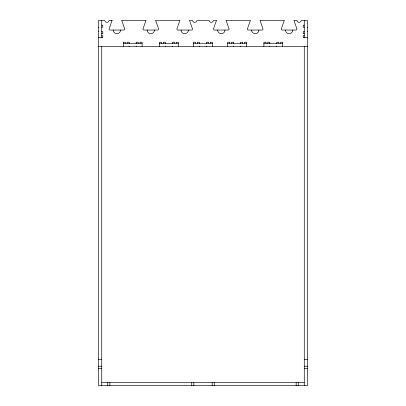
<?xml version="1.0" encoding="UTF-8"?>
<svg xmlns="http://www.w3.org/2000/svg" width="406" height="406" viewBox="0 0 406 406"><rect width="100%" height="100%" fill="white"/><g stroke="black" fill="none" stroke-linecap="round" stroke-linejoin="round"><path stroke-width="0.61" d="M101.733 25.172L102.774 25.172L102.774 27.258L101.733 27.258M304.267 25.172L303.226 25.172L303.226 27.258L304.267 27.258M98.602 27.258L98.861 27.258M307.139 27.258L307.398 27.258M98.602 31.612L98.861 31.612M101.733 31.612L102.774 31.612L102.774 33.698L101.733 33.698M304.267 31.612L303.226 31.612L303.226 33.698L304.267 33.698M307.139 31.612L307.398 31.612M101.733 35.611L102.774 35.611L102.774 37.702L98.602 37.702M304.267 35.611L303.226 35.611L303.226 37.702L307.398 37.702M123.307 43.269L142.1 43.269M159.502 43.269L178.29 43.269M193.606 43.269L212.394 43.269M227.71 43.269L246.498 43.269M263.9 43.269L282.693 43.269M98.602 46.401L307.398 46.401M98.602 359.599L101.733 359.599M304.267 359.599L307.398 359.599M98.602 366.212L101.733 366.212M304.267 366.212L307.398 366.212M98.602 368.298L101.733 368.298M304.267 368.298L307.398 368.298M101.733 382.569L304.267 382.569M304.267 20.3L304.267 37.961M304.267 46.137L304.267 385.7M298.248 382.569L298.248 385.7M296.162 382.569L296.162 385.7M282.693 46.401L282.693 42.224L280.602 42.224L280.602 43.269M278.866 43.269L278.866 42.224L276.775 42.224L276.775 43.66M276.775 46.01L276.775 46.401M269.817 43.66L269.817 42.224L267.727 42.224L267.727 43.269M269.817 46.01L269.817 46.401M265.986 43.269L265.986 42.224L263.9 42.224L263.9 46.401M246.498 46.401L246.498 42.224L244.412 42.224L244.412 43.269M242.671 43.269L242.671 42.224L240.585 42.224L240.585 43.66M240.585 46.01L240.585 46.401M233.623 43.66L233.623 42.224L231.537 42.224L231.537 43.269M233.623 46.01L233.623 46.401M229.796 43.269L229.796 42.224L227.71 42.224L227.71 46.401M214.241 382.569L214.241 385.7M212.394 46.401L212.394 42.224L210.308 42.224L210.308 43.269M212.15 382.569L212.15 385.7M208.567 43.269L208.567 42.224L206.481 42.224L206.481 43.66M206.481 46.01L206.481 46.401M199.519 43.66L199.519 42.224L197.433 42.224L197.433 43.269M199.519 46.01L199.519 46.401M195.692 43.269L195.692 42.224L193.606 42.224L193.606 46.401M193.85 382.569L193.85 385.7M191.759 382.569L191.759 385.7M178.29 46.401L178.29 42.224L176.204 42.224L176.204 43.269M174.463 43.269L174.463 42.224L172.377 42.224L172.377 43.66M172.377 46.01L172.377 46.401M165.415 43.66L165.415 42.224L163.329 42.224L163.329 43.269M165.415 46.01L165.415 46.401M161.588 43.269L161.588 42.224L159.502 42.224L159.502 46.401M142.1 46.401L142.1 42.224L140.014 42.224L140.014 43.269M138.273 43.269L138.273 42.224L136.183 42.224L136.183 43.66M136.183 46.01L136.183 46.401M129.225 43.66L129.225 42.224L127.134 42.224L127.134 43.269M129.225 46.01L129.225 46.401M125.398 43.269L125.398 42.224L123.307 42.224L123.307 46.401M109.838 382.569L109.838 385.7M107.752 382.569L107.752 385.7M101.733 20.3L101.733 37.961M101.733 46.137L101.733 385.7M292.767 30.044A3.654 3.654 0 0 1 289.113 33.698A3.654 3.654 0 0 1 285.459 30.044M258.855 30.044A3.654 3.654 0 0 1 255.201 33.698A3.654 3.654 0 0 1 251.547 30.044M224.939 30.044A3.654 3.654 0 0 1 221.285 33.698A3.654 3.654 0 0 1 217.631 30.044M188.369 30.044A3.654 3.654 0 0 1 184.715 33.698A3.654 3.654 0 0 1 181.061 30.044M154.453 30.044A3.654 3.654 0 0 1 150.799 33.698A3.654 3.654 0 0 1 147.145 30.044M120.541 30.044A3.654 3.654 0 0 1 116.887 33.698A3.654 3.654 0 0 1 113.233 30.044M112 20.599L109.057 28.999A1.045 1.045 0 0 0 110.102 30.044L123.673 30.044A1.045 1.045 0 0 0 124.718 28.999L121.775 20.599A1.045 1.045 0 0 1 121.734 20.3L145.952 20.3A1.045 1.045 0 0 1 145.911 20.599L142.968 28.999A1.045 1.045 0 0 0 144.013 30.044L157.584 30.044A1.045 1.045 0 0 0 158.629 28.999L155.691 20.599A1.045 1.045 0 0 1 155.645 20.3L179.868 20.3A1.045 1.045 0 0 1 179.822 20.599L176.884 28.999A1.045 1.045 0 0 0 177.924 30.044L191.5 30.044A1.045 1.045 0 0 0 192.54 28.999L189.602 20.599A1.045 1.045 0 0 1 189.556 20.3L191.759 20.3A1.045 1.045 0 0 1 192.743 20.995A2.086 2.086 0 0 0 196.682 20.995A1.045 1.045 0 0 1 197.666 20.3L208.334 20.3A1.045 1.045 0 0 1 209.318 20.995A2.086 2.086 0 0 0 213.257 20.995A1.045 1.045 0 0 1 214.241 20.3L216.444 20.3A1.045 1.045 0 0 1 216.398 20.599L213.46 28.999A1.045 1.045 0 0 0 214.5 30.044L228.076 30.044A1.045 1.045 0 0 0 229.116 28.999L226.178 20.599A1.045 1.045 0 0 1 226.132 20.3L250.355 20.3A1.045 1.045 0 0 1 250.309 20.599L247.371 28.999A1.045 1.045 0 0 0 248.416 30.044L261.987 30.044A1.045 1.045 0 0 0 263.032 28.999L260.089 20.599A1.045 1.045 0 0 1 260.048 20.3L284.266 20.3A1.045 1.045 0 0 1 284.225 20.599L281.282 28.999A1.045 1.045 0 0 0 282.327 30.044L295.898 30.044A1.045 1.045 0 0 0 296.943 28.999L294 20.599A1.045 1.045 0 0 1 293.959 20.3L296.162 20.3A1.045 1.045 0 0 1 297.146 20.995A2.086 2.086 0 0 0 301.079 20.995A1.045 1.045 0 0 1 302.064 20.3L307.398 20.3L307.398 385.7L98.602 385.7L98.602 20.3L103.936 20.3A1.045 1.045 0 0 1 104.921 20.995A2.086 2.086 0 0 0 108.854 20.995A1.045 1.045 0 0 1 109.838 20.3L112.041 20.3A1.045 1.045 0 0 1 112 20.599"/></g></svg>
